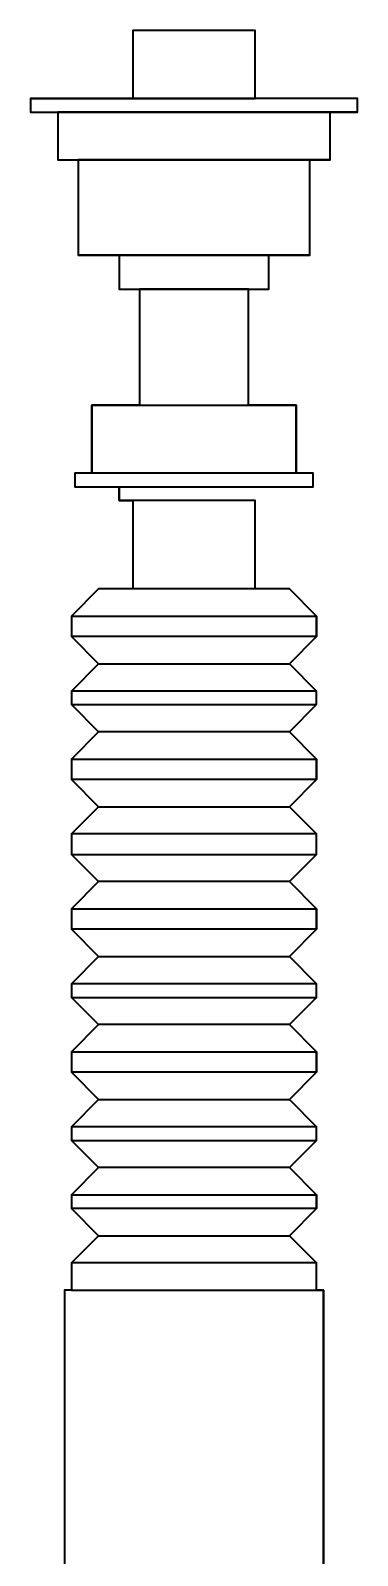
# Model space of a CAD drawing. Header units: millimetres. Extents: x -1 to 401, y -1 to 567.
# Drawn here: x 4.7 to 52.7, y 343.5 to 567.5 of the extents above; entities that cross this region are included whole.
import ezdxf

# ---------------------------------------------------------------- set-up
doc = ezdxf.new("R2010")
doc.units = ezdxf.units.MM
doc.header["$MEASUREMENT"] = 0
doc.layers.add('Visible', color=6, linetype='Continuous', lineweight=35)

msp = doc.modelspace()

# ---------------------------------------------------------------- linework, layer by layer
at = {"layer": 'Visible'}
for points in [[(37.70301, 567.49594), (19.70301, 567.49594), (19.70301, 557.49594), (4.70301, 557.49594), (4.70301, 555.49594), (8.70301, 555.49594), (8.70301, 548.49594), (11.70301, 548.49594), (11.70301, 534.49594), (17.70301, 534.49594), (17.70301, 529.49594), (20.70301, 529.49594), (20.70301, 512.49594), (13.70301, 512.49594), (13.70301, 502.49594), (11.20301, 502.49594), (11.20301, 500.49594), (17.70301, 500.49594), (17.70301, 498.49594), (19.70301, 498.49594), (19.70301, 485.49594), (14.70301, 485.49594), (10.70301, 481.49594), (10.70301, 478.49594), (14.70301, 474.49594), (10.70301, 470.49594), (10.70301, 468.49594), (14.70301, 464.49594), (10.70301, 460.49594), (10.70301, 457.49594), (14.70301, 453.49594), (10.70301, 449.49594), (10.70301, 446.49594), (14.70301, 442.49594), (10.70301, 438.49594), (10.70301, 435.49594), (14.70301, 431.49594), (10.70301, 427.49594), (10.70301, 425.49594), (14.70301, 421.49594), (10.70301, 417.49594), (10.70301, 414.49594), (14.70301, 410.49594), (10.70301, 406.49594), (10.70301, 404.49594), (14.70301, 400.49594), (10.70301, 396.49594), (10.70301, 394.49594), (14.70301, 390.49594), (10.70301, 386.49594), (10.70301, 382.49594), (9.70301, 382.49594), (9.70301, 329.49594)], [(47.70301, 329.49594), (47.70301, 382.49594), (46.70301, 382.49594), (46.70301, 386.49594), (42.70301, 390.49594), (46.70301, 394.49594), (46.70301, 396.49594), (42.70301, 400.49594), (46.70301, 404.49594), (46.70301, 406.49594), (42.70301, 410.49594), (46.70301, 414.49594), (46.70301, 417.49594), (42.70301, 421.49594), (46.70301, 425.49594), (46.70301, 427.49594), (42.70301, 431.49594), (46.70301, 435.49594), (46.70301, 438.49594), (42.70301, 442.49594), (46.70301, 446.49594), (46.70301, 449.49594), (42.70301, 453.49594), (46.70301, 457.49594), (46.70301, 460.49594), (42.70301, 464.49594), (46.70301, 468.49594), (46.70301, 470.49594), (42.70301, 474.49594), (46.70301, 478.49594), (46.70301, 481.49594), (42.70301, 485.49594), (37.70301, 485.49594), (37.70301, 498.49594), (19.70301, 498.49594), (17.70301, 498.49594), (17.70301, 500.49594), (46.20301, 500.49594), (46.20301, 502.49594), (13.70301, 502.49594), (13.70301, 512.49594), (43.70301, 512.49594), (43.70301, 502.49594), (43.70301, 512.49594), (36.70301, 512.49594), (36.70301, 529.49594), (20.70301, 529.49594), (39.70301, 529.49594), (39.70301, 534.49594), (45.70301, 534.49594), (11.70301, 534.49594), (45.70301, 534.49594), (45.70301, 548.49594), (48.70301, 548.49594), (11.70301, 548.49594), (48.70301, 548.49594), (48.70301, 555.49594), (52.70301, 555.49594), (8.70301, 555.49594), (52.70301, 555.49594), (52.70301, 557.49594), (4.70301, 557.49594), (37.70301, 557.49594), (37.70301, 567.49594), (19.70301, 567.49594)], [(47.70301, 329.49594), (47.70301, 382.49594), (46.70301, 382.49594), (46.70301, 386.49594), (42.70301, 390.49594), (46.70301, 394.49594), (46.70301, 396.49594), (42.70301, 400.49594), (46.70301, 404.49594), (46.70301, 406.49594), (42.70301, 410.49594), (46.70301, 414.49594), (46.70301, 417.49594), (42.70301, 421.49594), (46.70301, 425.49594), (46.70301, 427.49594), (42.70301, 431.49594), (46.70301, 435.49594), (46.70301, 438.49594), (42.70301, 442.49594), (46.70301, 446.49594), (46.70301, 449.49594), (42.70301, 453.49594), (46.70301, 457.49594), (46.70301, 460.49594), (42.70301, 464.49594), (46.70301, 468.49594), (46.70301, 470.49594), (42.70301, 474.49594), (46.70301, 478.49594), (46.70301, 481.49594), (42.70301, 485.49594), (14.70301, 485.49594), (10.70301, 481.49594), (46.70301, 481.49594), (46.70301, 478.49594), (10.70301, 478.49594), (14.70301, 474.49594), (42.70301, 474.49594), (46.70301, 470.49594), (10.70301, 470.49594), (10.70301, 468.49594), (46.70301, 468.49594), (42.70301, 464.49594), (14.70301, 464.49594), (10.70301, 460.49594), (40.53877, 460.49594), (46.70301, 460.49594), (46.70301, 457.49594), (10.70301, 457.49594), (14.70301, 453.49594), (42.70301, 453.49594), (46.70301, 449.49594), (10.70301, 449.49594), (10.70301, 446.49594), (46.70301, 446.49594), (42.70301, 442.49594), (14.70301, 442.49594), (10.70301, 438.49594), (46.70301, 438.49594), (46.70301, 435.49594), (10.70301, 435.49594), (14.70301, 431.49594), (42.70301, 431.49594), (46.70301, 427.49594), (10.70301, 427.49594), (10.70301, 425.49594), (46.70301, 425.49594), (42.70301, 421.49594), (14.70301, 421.49594), (10.70301, 417.49594), (46.70301, 417.49594), (46.70301, 414.49594), (10.70301, 414.49594), (14.70301, 410.49594), (42.70301, 410.49594), (46.70301, 406.49594), (10.70301, 406.49594), (10.70301, 404.49594), (46.70301, 404.49594), (42.70301, 400.49594), (14.70301, 400.49594), (10.70301, 396.49594), (46.70301, 396.49594), (46.70301, 394.49594), (10.70301, 394.49594), (14.70301, 390.49594), (42.70301, 390.49594), (46.70301, 386.49594), (10.70301, 386.49594), (10.70301, 382.49594), (47.70301, 382.49594), (47.70301, 329.49594)]]:
    msp.add_lwpolyline(points, dxfattribs=at)

doc.saveas('drawing.dxf')
